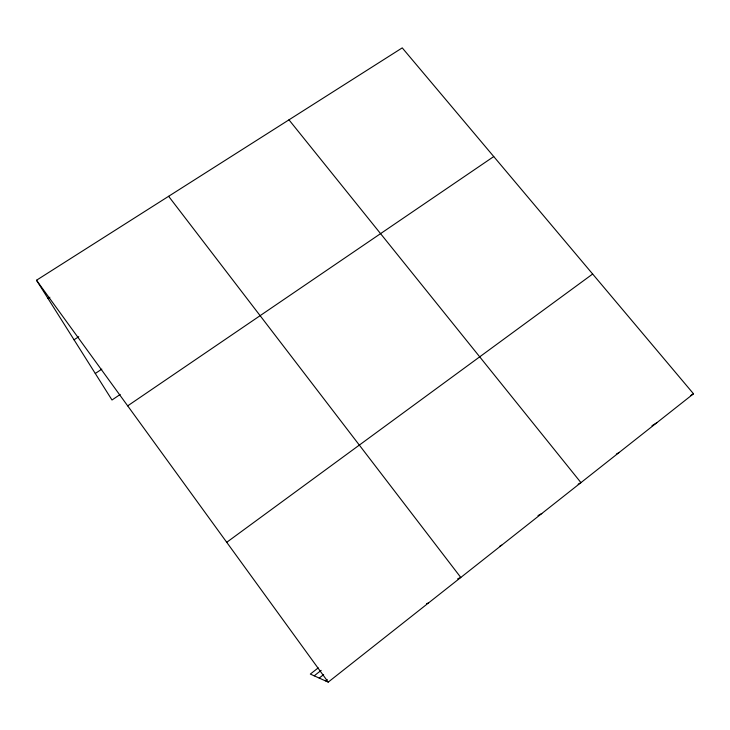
<?xml version="1.0" encoding="UTF-8"?>
<svg xmlns="http://www.w3.org/2000/svg" width="730" height="730" viewBox="0 0 730 730"><rect width="100%" height="100%" fill="white"/><g stroke="black" fill="none" stroke-linecap="round" stroke-linejoin="round"><path stroke-width="1.09" d="M318.216 667.895L310.323 674.082L328.217 682.121L693.5 393.789L402.239 47.879L36.5 280.238L112 400.004L120.194 394.455M319.202 678.07L323.636 674.584M325.434 680.871L327.177 679.493M314.201 675.825L321.173 670.359M226.729 542.308L592.66 274.024M127.686 405.862L493.745 156.558M95.283 373.486L101.817 369.134M74.049 339.797L78.758 336.703M47.998 298.479L49.886 297.265M690.671 395.569L693.5 393.789M651.972 425.727L656.781 422.77M616.339 454.133L619.277 452.381M578.151 484.236L580.952 482.63L288.971 119.839M538.019 515.581L541.779 513.546M499.858 546.086L501.738 545.155M457.673 578.826L460.794 577.466L168.621 196.297M426.576 603.646L428.528 602.943M36.5 280.238L328.217 682.121"/></g></svg>
